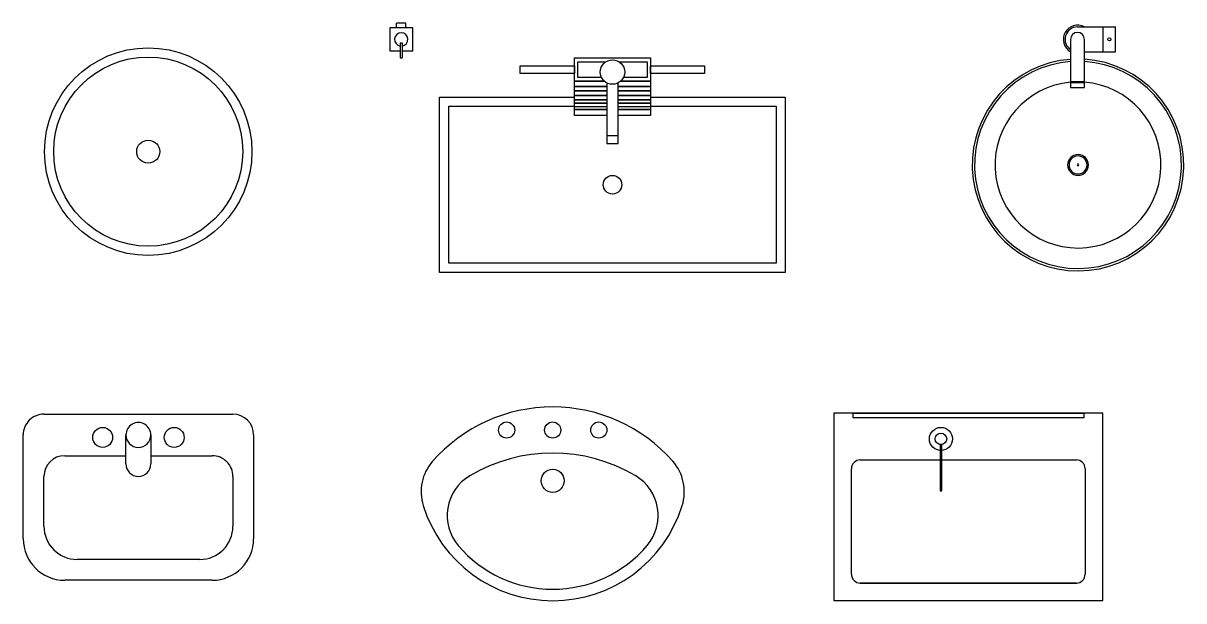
# Model space of a CAD drawing. Header units: inches. Extents: x -4148 to 3543, y 10663 to 18025.
# Drawn here: x -479 to 2039, y 12566 to 13818 of the extents above; entities that cross this region are included whole.
import ezdxf

# ---------------------------------------------------------------- set-up
doc = ezdxf.new("R2010")
doc.units = ezdxf.units.IN
doc.header["$MEASUREMENT"] = 0
doc.layers.add('freecads.com', color=7, linetype='Continuous')

msp = doc.modelspace()

# ---------------------------------------------------------------- linework, layer by layer
for p, q in [((-434.4540987314649, 12970.25474066144), (-24.4540987367036, 12970.25474066144)), ((-479.4540987340843, 12700.25474067192), (-479.4540987340843, 12925.25474067192)), ((-256.4540987330365, 12862.25474066563), (-256.4540987330365, 12925.25450282241)), ((-202.454098735132, 12925.25474067192), (-202.454098735132, 12862.25474066563)), ((20.54590126591575, 12925.25474067192), (20.54590126591575, 12812.75474067192)), ((-389.4540987353939, 12880.2547406562), (-256.4540987330511, 12880.2547406562)), ((-202.454098735132, 12880.2547406562), (-69.45409872951495, 12880.2547406562)), ((-434.4540987314649, 12727.25474067087), (-434.4540987314649, 12835.25474066668)), ((-24.4540987367036, 12835.25474066668), (-24.4540987367036, 12727.25474066432)), ((20.54590126591575, 12812.75474067192), (20.54590126591575, 12700.25474067192)), ((-96.4540987382752, 12655.2547406562), (-362.4540987298933, 12655.2547406562)), ((-69.45409873277458, 12610.25474066668), (-389.4540987353939, 12610.25474066668))]:
    msp.add_line(p, q)
for centre in [(-307.0389915175729, 12919.85474067737), (-151.8692059505956, 12919.85474067737)]:
    msp.add_circle(centre, 21.60000000000217)
for centre, radius, start, end in [((-434.4540987380205, 12925.25474066538), 44.99999999606371, 89.99999999166236, 179.9999999916624), ((-24.45409873015524, 12925.25474066537), 44.99999999607098, 8.337633264175721e-09, 90.00000000833764), ((-229.4540987346081, 12925.25474067244), 26.99999999947604, 359.9999999987494, 180.0005047336374), ((-229.4540987346081, 12925.25474067138), 26.99999999947613, 180.0005048991394, 1.250644989626358e-09), ((-389.4540987386026, 12835.25474066334), 44.99999999286229, 89.99999999583119, 179.9999999958312), ((-69.45409872952223, 12835.25474066338), 44.99999999281863, 4.168816632087861e-09, 90.00000000416884), ((-229.4540987340843, 12862.25474066563), 26.99999999895226, 180, 0), ((-362.454098723374, 12727.25474066429), 72.00000000809086, 179.9999999945805, 269.9999999949974), ((-96.4540987448745, 12727.25474066437), 72.0000000081709, 270.0000000054195, 0), ((-389.4540987321125, 12700.25474066865), 90.00000000197178, 179.9999999979156, 269.9999999979156), ((-69.45409873606332, 12700.25474066866), 90.00000000197906, 270.0000000020844, 2.08440831604393e-09)]:
    msp.add_arc(centre, radius, start, end)
at = {"layer": 'freecads.com'}
for p, q in [((350.7675276971477, 13817.5416402749), (330.7675276971477, 13817.5416402749)), ((330.7675276971477, 13807.5416402749), (330.7675276971477, 13817.5416402749)), ((350.7675276971477, 13807.5416402749), (350.7675276971477, 13817.5416402749)), ((1808.08852927336, 13809.57264399346), (1890.31735977324, 13809.57264399346)), ((1863.995575896888, 13755.57264399346), (1863.995575896888, 13809.57264399347)), ((1890.31735977324, 13755.57264399346), (1890.31735977324, 13809.57264399347)), ((338.767527697144, 13775.24867076483, 7212.081119137923), (338.7675276971531, 13742.5416402749)), ((338.767527697144, 13775.24867076483, 7212.081119137923), (342.7675276971477, 13775.24867076483, 7212.081119137923)), ((342.7675276971477, 13775.24867076483, 7212.081119137923), (342.7675276971495, 13742.5416402749)), ((1823.08852927336, 13755.57264399346), (1890.31735977324, 13755.57264399346)), ((338.7675276971531, 13742.5416402749), (342.7675276971495, 13742.5416402749)), ((599.1001121122445, 13708.3257602935), (599.1001121122445, 13725.41060920279)), ((599.1001121122445, 13725.41060920279), (716.6001049099486, 13725.41060920279)), ((716.6001049099486, 13617.49541773473), (716.6001049099486, 13742.49541773473)), ((716.6001049099486, 13742.49541773473), (881.6001049099486, 13742.49541773473)), ((716.6001049099486, 13725.41060920279), (716.6001049099486, 13708.3257602935)), ((723.723977793974, 13699.94985184319), (723.723977793974, 13733.74626148039)), ((723.723977793974, 13733.74626148039), (784.4445304527817, 13733.74626148039)), ((813.7559821465456, 13733.74626148039), (874.4762320258942, 13733.74626148039)), ((874.4762320258942, 13733.74626148039), (874.4762320258942, 13699.94985184319)), ((881.6001049099486, 13742.49541773473), (881.6001049099486, 13617.49541773473)), ((881.6001049099486, 13708.3257602935), (881.6001049099486, 13725.41060920279)), ((881.6001049099486, 13725.41060920279), (999.1000977076528, 13725.41060920279)), ((999.1000977076528, 13725.41060920279), (999.1000977076528, 13708.3257602935)), ((716.6001049099486, 13708.3257602935), (599.1001121122445, 13708.3257602935)), ((775.3317824667083, 13699.94985184319), (723.723977793974, 13699.94985184319)), ((874.4762320258942, 13699.94985184319), (822.868730132619, 13699.94985184319)), ((999.1000977076528, 13708.3257602935), (881.6001049099486, 13708.3257602935)), ((716.6001049099486, 13691.81444992408), (781.5476039503174, 13691.81444992409)), ((716.6001049099486, 13680.70931832173), (787.1002562996637, 13680.70931832173)), ((787.1002562996637, 13688.04045724954), (787.1002562996637, 13556.66777195095)), ((811.1002562996637, 13556.66777195095), (811.1002562996637, 13688.04045724954)), ((811.1002562996637, 13680.70931832173), (881.6001049099486, 13680.70931832173)), ((816.65290864901, 13691.81444992409), (881.6001049099486, 13691.81444992408)), ((1793.08852927336, 13691.11065295947), (1823.08852927336, 13691.11065295947)), ((1793.08852927336, 13689.11065295947), (1823.08852927336, 13689.11065295947)), ((424.1002562996637, 13277.54479370628), (424.1002562996637, 13657.54479370628)), ((424.1002562996637, 13657.54479370628), (716.6001049099486, 13657.54479370628)), ((716.6001049099486, 13671.31263123296), (787.1002562996637, 13671.31263123296)), ((716.6001049099486, 13661.06172188742), (787.1002562996637, 13661.06172188742)), ((716.6001049099486, 13651.66507517597), (787.1002562996637, 13651.66507517597)), ((811.1002562996637, 13671.31263123296), (881.6001049099486, 13671.31263123296)), ((811.1002562996637, 13661.06172188742), (881.6001049099486, 13661.06172188742)), ((811.1002562996637, 13651.66507517597), (881.6001049099486, 13651.66507517597)), ((881.6001049099486, 13657.54479370628), (1174.100256299664, 13657.54479370628)), ((1174.100256299664, 13657.54479370628), (1174.100256299664, 13277.54479370628)), ((444.1002562996637, 13297.54479370628), (444.1002562996637, 13637.54479370628)), ((444.1002562996637, 13637.54479370628), (716.6001049099486, 13637.54479370628)), ((716.6001049099486, 13643.97691335544), (787.1002562996637, 13643.97691335544)), ((716.6001049099486, 13630.30903422804), (787.1002562996637, 13630.30903422804)), ((811.1002562996637, 13643.97691335544), (881.6001049099486, 13643.97691335544)), ((811.1002562996637, 13630.30903422804), (881.6001049099486, 13630.30903422804)), ((881.6001049099486, 13637.54479370628), (1154.100256299664, 13637.54479370628)), ((1154.100256299664, 13637.54479370628), (1154.100256299664, 13297.54479370628)), ((787.1002562996637, 13617.49541773473), (716.6001049099486, 13617.49541773473)), ((881.6001049099486, 13617.49541773473), (811.1002562996637, 13617.49541773473)), ((787.1002562996637, 13573.93109195098), (811.1002562996637, 13573.93109195098)), ((787.1002562996637, 13556.66777195095), (811.1002562996637, 13556.66777195095)), ((1154.100256299664, 13297.54479370628), (444.1002562996637, 13297.54479370628)), ((1174.100256299664, 13277.54479370628), (424.1002562996637, 13277.54479370628))]:
    msp.add_line(p, q, dxfattribs=at)
at = {"layer": 'freecads.com', "ltscale": 1.5}
for p, q in [((716.6001049099486, 13617.49541773473), (716.6001049099486, 13742.49541773473)), ((716.6001049099486, 13742.49541773473), (881.6001049099486, 13742.49541773473)), ((881.6001049099486, 13742.49541773473), (881.6001049099486, 13617.49541773473)), ((781.5476039503174, 13691.81444992409), (716.6001049099486, 13691.81444992408)), ((787.1002562996637, 13680.70931832173), (716.6001049099486, 13680.70931832173)), ((881.6001049099486, 13680.70931832173), (811.1002562996637, 13680.70931832173)), ((881.6001049099486, 13691.81444992408), (816.65290864901, 13691.81444992409)), ((787.1002562996637, 13671.31263123296), (716.6001049099486, 13671.31263123296)), ((787.1002562996637, 13661.06172188742), (716.6001049099486, 13661.06172188742)), ((787.1002562996637, 13651.66507517597), (716.6001049099486, 13651.66507517597)), ((881.6001049099486, 13671.31263123296), (811.1002562996637, 13671.31263123296)), ((881.6001049099486, 13661.06172188742), (811.1002562996637, 13661.06172188742)), ((881.6001049099486, 13651.66507517597), (811.1002562996637, 13651.66507517597)), ((787.1002562996637, 13643.97691335544), (716.6001049099486, 13643.97691335544)), ((787.1002562996637, 13636.28871115763), (716.6001049099486, 13636.28871115763)), ((787.1002562996637, 13630.30903422804), (716.6001049099486, 13630.30903422804)), ((881.6001049099486, 13643.97691335544), (811.1002562996637, 13643.97691335544)), ((881.6001049099486, 13636.28871115763), (811.1002562996637, 13636.28871115763)), ((881.6001049099486, 13630.30903422804), (811.1002562996637, 13630.30903422804)), ((787.1002562996637, 13617.49541773473), (716.6001049099486, 13617.49541773473)), ((787.1002562996637, 13617.49541773473), (716.6001049099486, 13617.49541773473)), ((881.6001049099486, 13617.49541773473), (811.1002562996637, 13617.49541773473)), ((881.6001049099486, 13617.49541773473), (811.1002562996637, 13617.49541773473))]:
    msp.add_line(p, q, dxfattribs=at)
at = {"layer": 'freecads.com', "ltscale": 50}
for p, q in [((1279.271423864862, 12972.10607192459), (1279.271423864862, 12566.10607190224)), ((1863.271423894665, 12972.10607192459), (1279.271423864862, 12972.10607192459)), ((1321.501444373032, 12972.10607192459), (1821.501444373032, 12972.10607192459)), ((1321.501444373032, 12962.10607190969), (1321.501444373032, 12972.10607192459)), ((1821.501444373032, 12972.10607192459), (1821.501444373032, 12962.10607190969)), ((1863.271423894665, 12566.10607190224), (1863.271423894665, 12972.10607192459)), ((1821.501444373032, 12962.10607190969), (1321.501444373032, 12962.10607190969)), ((1510.084677476189, 12904.21389017793), (1510.084677476189, 12804.21389014068)), ((1513.374492399147, 12904.21389017793), (1510.084677476189, 12904.21389017793)), ((1513.374492399147, 12804.21389014068), (1513.374492399147, 12904.21389017793)), ((1336.66833355253, 12871.093831701), (1510.084677479914, 12871.09383169355)), ((1513.374492399147, 12871.09383169355), (1805.661183714619, 12871.093831701)), ((1317.668333582333, 12623.2984310815), (1317.668333582333, 12852.09383173081)), ((1824.661183744422, 12852.09383173081), (1824.661183744422, 12623.2984310815)), ((1510.084677476189, 12804.21389014068), (1513.374492399147, 12804.21389014068)), ((1336.271423894665, 12604.10607190224), (1806.271423864862, 12604.10607190224)), ((1805.661183714619, 12604.2984311113), (1336.66833355253, 12604.2984311113)), ((1279.271423864862, 12566.10607190224), (1863.271423894665, 12566.10607190224))]:
    msp.add_line(p, q, dxfattribs=at)
at = {"layer": 'freecads.com'}
for points in [[(342.7675276971477, 13757.5416402749), (365.7675276971477, 13757.5416402749), (365.7675276971477, 13807.5416402749), (315.7675276971477, 13807.5416402749), (315.7675276971477, 13757.5416402749), (338.7675276971477, 13757.5416402749)], [(1793.08852927336, 13782.57264399346), (1793.08852927336, 13678.57264399347), (1823.08852927336, 13678.57264399347), (1823.08852927336, 13782.57264399346)]]:
    msp.add_lwpolyline(points, dxfattribs=at)
for centre, radius in [((1877.156467835057, 13782.57264399346), 3.361035904788878), ((-208.2591682154634, 13539.23962067742), 225), ((-208.2591682154634, 13539.23962067742), 205), ((799.1002562996637, 13711.66777195095), 26.5), ((-208.2591682154634, 13539.23962067742), 25), ((799.1002562996637, 13467.54479370628), 20.12445000000002), ((569.3786909648261, 12935.80823319571), 17.49999999999636), ((669.3786909648334, 12935.80823319571), 17.5), ((769.3786909648188, 12935.80823319571), 17.49999999999636), ((669.3786909648334, 12825.80823319571), 25.00000000000364)]:
    msp.add_circle(centre, radius, dxfattribs=at)
at = {"layer": 'freecads.com', "ltscale": 50}
for radius in [25, 12.5]:
    msp.add_circle((1511.711850344887, 12916.59995183142), radius, dxfattribs=at)
at = {"layer": 'freecads.com'}
for centre, radius, start, end in [((1808.08852927336, 13782.57264399346), 30.79268022809993, 61.26251068971082, 240.847962930645), ((1808.08852927336, 13782.57264399346), 27, 90, 236.2510114042236), ((340.7675276971477, 13782.5416402749), 14.5, 277.9281417661517, 262.0718582337307), ((1808.08852927336, 13782.57264399346), 15, 0, 180), ((1809.157180684242, 13510.35798738051), 229.5, 94.01490105240664, 86.5198322201915), ((1809.157180684242, 13510.35798738051), 224.5, 94.10447137913837, 86.44222423356346), ((1809.157180684242, 13510.35798738051), 180, 95.12162855785887, 85.56107479666649), ((1809.157180684242, 13510.35798738051), 22.5, 90, 270), ((1809.157180684242, 13510.35798738051), 19.5, 90, 270), ((1809.157180684242, 13510.35798738051), 22.5, 270, 90), ((1809.157180684242, 13510.35798738051), 19.5, 270, 90), ((1809.157180684242, 13510.35798738051), 2, 90, 270), ((1809.157180684242, 13510.35798738051), 2, 270, 90), ((669.3786909648188, 12638.44495194568), 347.3632812500207, 41.39057783353827, 138.6094221664617), ((483.8018569098567, 12801.99870938619), 100.0000000000091, 138.6094221664617, 197.4518600229388), ((669.3786909648261, 12533.07385819574), 352.734374999962, 59.29841024065438, 120.7015897593456), ((854.9555250197882, 12801.99870938616), 100.0000000000243, 342.5481399770612, 41.39057783353827), ((540.3409160278679, 12750.38450438218), 99.99999999994404, 120.7015897593456, 220.4348032375987), ((798.4164659016969, 12750.38450438213), 100.0000000000358, 319.5651967624012, 59.29841024065438), ((669.3786909648334, 12860.33948319564), 294.5312499999888, 197.4518600229388, 342.5481399770612), ((669.3786909648625, 12860.33948319563), 269.5312499999314, 220.4348032375987, 319.5651967624012)]:
    msp.add_arc(centre, radius, start, end, dxfattribs=at)
at = {"layer": 'freecads.com', "ltscale": 50}
for centre, radius, start, end in [((1336.66833355253, 12852.09383173081), 18.999999971129, 90, 180.0000000433557), ((1805.661183770499, 12852.0938316712), 19.00000001478475, 4.335569297371374e-08, 90.0000001750903), ((1336.66833355253, 12623.2984310815), 18.99999998568092, 179.9999999566443, 270), ((1805.661183770499, 12623.2984310815), 18.999999971129, 269.9999998249097, 359.9999999566443)]:
    msp.add_arc(centre, radius, start, end, dxfattribs=at)

doc.saveas('drawing.dxf')
